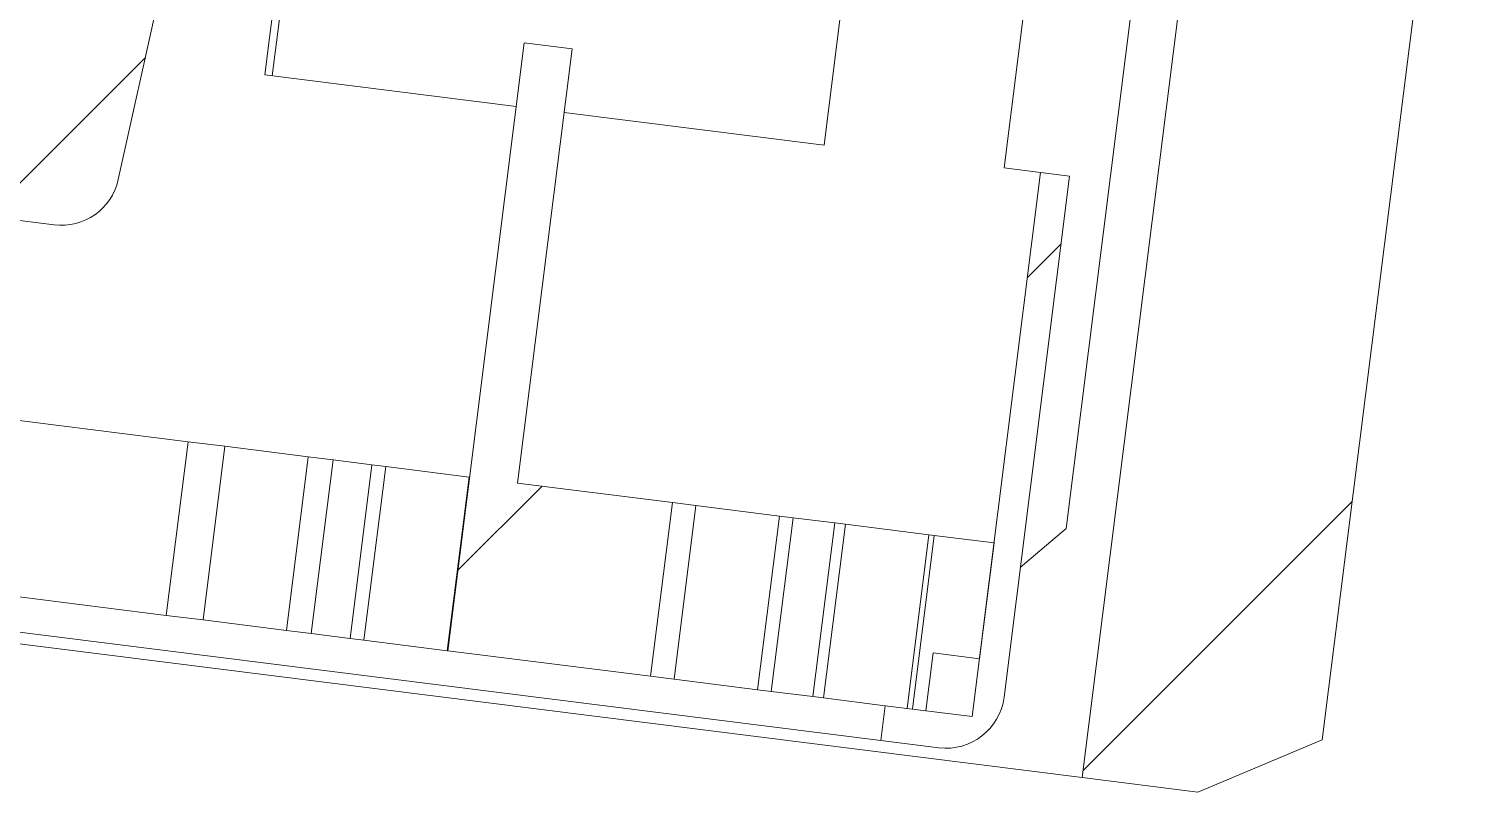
# Model space of a CAD drawing. Extents: x 14808 to 20058, y -13198 to -11680.
# Drawn here: x 18849.57 to 18855.76, y -12648.06 to -12644.79 of the extents above; entities that cross this region are included whole.
import ezdxf

# ---------------------------------------------------------------- set-up
doc = ezdxf.new("R2010")
doc.units = 0
doc.header["$LTSCALE"] = 7
doc.header["$MEASUREMENT"] = 0
doc.layers.get('0').update_dxf_attribs({"color": 2, "linetype": 'CONTINUOUS'})
pattern_1 = [(45, (42.8808, 0), (-1.76776695, 1.76776695), [])]

msp = doc.modelspace()

# ---------------------------------------------------------------- hatches: boundary and pattern name
at = {"linetype": 'Continuous', "lineweight": 0}
h = msp.add_hatch(dxfattribs=at)
h.set_pattern_fill('ANSI31', color=2, scale=20, style=0)
h.set_pattern_definition(pattern_1)
edge = h.paths.add_edge_path(flags=0)
edge.add_line((18849.0166, -12645.5512), (18849.6811, -12645.6347))
edge.add_arc((18849.7122, -12645.3867), 0.25, 262.83493, 347.4791)
edge.add_line((18849.9563, -12645.4409), (18850.3424, -12643.7021))
edge.add_line((18850.3424, -12643.7021), (18851.7067, -12643.8736))
edge.add_line((18851.7067, -12643.8736), (18851.6132, -12644.6178))
edge.add_line((18851.6132, -12644.6178), (18852.5155, -12644.7312))
edge.add_arc((18852.5779, -12644.2351), 0.5, 262.83493, 348.74931)
edge.add_line((18853.0682, -12644.3327), (18853.3197, -12643.0685))
edge.add_line((18853.3197, -12643.0685), (18854.0639, -12643.1621))
edge.add_line((18854.0639, -12643.1621), (18854.1886, -12642.1699))
edge.add_line((18854.1886, -12642.1699), (18853.8785, -12642.1309))
edge.add_line((18853.8785, -12642.1309), (18853.8318, -12642.503))
edge.add_line((18853.8318, -12642.503), (18853.8938, -12642.5108))
edge.add_line((18853.8938, -12642.5108), (18853.847, -12642.8828))
edge.add_line((18853.847, -12642.8828), (18852.9083, -12642.7648))
edge.add_line((18852.9083, -12642.7648), (18852.7773, -12643.8066))
edge.add_line((18852.7773, -12643.8066), (18852.1037, -12643.722))
edge.add_line((18852.1037, -12643.722), (18852.1567, -12643.3003))
edge.add_line((18852.1567, -12643.3003), (18848.1619, -12642.7981))
edge.add_line((18848.1619, -12642.7981), (18848.2398, -12642.178))
edge.add_line((18848.2398, -12642.178), (18847.2737, -12642.0565))
edge.add_line((18847.2737, -12642.0565), (18847.1428, -12643.0983))
edge.add_line((18847.1428, -12643.0983), (18846.4691, -12643.0136))
edge.add_line((18846.4691, -12643.0136), (18846.6001, -12641.9718))
edge.add_line((18846.6001, -12641.9718), (18845.6614, -12641.8538))
edge.add_line((18845.6614, -12641.8538), (18845.7082, -12641.4818))
edge.add_line((18845.7082, -12641.4818), (18845.7702, -12641.4896))
edge.add_line((18845.7702, -12641.4896), (18845.817, -12641.1175))
edge.add_line((18845.817, -12641.1175), (18845.5069, -12641.0785))
edge.add_line((18845.5069, -12641.0785), (18845.3822, -12642.0707))
edge.add_line((18845.3822, -12642.0707), (18846.1263, -12642.1642))
edge.add_line((18846.1263, -12642.1642), (18846.0571, -12643.4513))
edge.add_arc((18846.5564, -12643.4781), 0.5, 176.92054, 262.83493)
edge.add_line((18846.494, -12643.9742), (18847.3963, -12644.0877))
edge.add_line((18847.3963, -12644.0877), (18847.4899, -12643.3435))
edge.add_line((18847.4899, -12643.3435), (18848.8542, -12643.515))
edge.add_line((18848.8542, -12643.515), (18848.7979, -12645.2952))
edge.add_arc((18849.0478, -12645.3031), 0.25, 178.19075, 262.83493)
h = msp.add_hatch(dxfattribs=at)
h.set_pattern_fill('ANSI31', color=2, scale=20, style=0)
h.set_pattern_definition(pattern_1)
h.paths.add_polyline_path([(18855.544, -12642.0379), (18855.4662, -12642.0281), (18855.5161, -12641.6313), (18855.1441, -12641.5845), (18855.0193, -12642.5767), (18854.7713, -12642.5455), (18854.0853, -12648.0025), (18854.5814, -12648.0649), (18855.1135, -12647.8408), (18855.6076, -12643.9105), (18855.2355, -12643.8637), (18855.2979, -12643.3676), (18855.3756, -12643.3774), (18855.6191, -12643.1883), (18855.4423, -12643.0542), (18855.4592, -12642.9198), (18855.7199, -12642.81), (18855.73, -12642.7291), (18855.5047, -12642.5581), (18855.5216, -12642.4237), (18855.7642, -12642.3214)], flags=0)
h = msp.add_hatch(dxfattribs=at)
h.set_pattern_fill('ANSI31', color=2, scale=20, style=0)
h.set_pattern_definition(pattern_1)
h.paths.add_polyline_path([(18851.6666, -12646.741), (18851.9004, -12644.8806), (18851.6955, -12644.8549), (18851.3681, -12647.4594), (18852.2368, -12647.5686), (18852.3304, -12646.8245)], flags=0)
h = msp.add_hatch(dxfattribs=at)
h.set_pattern_fill('ANSI31', scale=0.5, style=0)
h.set_pattern_definition([(45, (19527.8971, -12569.0005), (-1.122532, 1.122532), [])])
edge = h.paths.add_edge_path(flags=0)
edge.add_line((18853.7506, -12647.6581), (18854.0313, -12645.4257))
edge.add_line((18854.0313, -12645.4257), (18853.9072, -12645.4101))
edge.add_line((18853.9072, -12645.4101), (18853.6141, -12647.7417))
edge.add_line((18853.6141, -12647.7417), (18853.2421, -12647.695))
edge.add_line((18853.2421, -12647.695), (18853.2233, -12647.8438))
edge.add_line((18853.2233, -12647.8438), (18853.4714, -12647.875))
edge.add_arc((18853.5026, -12647.6269), 0.25, 262.83493, 352.83493)
h = msp.add_hatch(dxfattribs=at)
h.set_pattern_fill('ANSI31', color=2, scale=20, style=0)
h.set_pattern_definition(pattern_1)
h.paths.add_polyline_path([(18848.1367, -12647.0532), (18850.1619, -12647.3078), (18850.2554, -12646.5636), (18848.2302, -12646.309)], flags=0)

# ---------------------------------------------------------------- linework, layer by layer
at = {"color": 7, "linetype": 'Continuous', "lineweight": 15}
for p, q in [((18854.0853, -12648.0025), (18854.7713, -12642.5455)), ((18850.3424, -12643.7021), (18849.9563, -12645.4409)), ((18855.1135, -12647.8408), (18855.6076, -12643.9105)), ((18854.3283, -12644.4552), (18854.0165, -12646.9356)), ((18850.5844, -12644.9924), (18850.6467, -12644.4963)), ((18850.6785, -12644.5003), (18850.6161, -12644.9964)), ((18853.0731, -12644.5493), (18852.9796, -12645.2935)), ((18853.845, -12644.6464), (18853.7514, -12645.3905)), ((18851.3681, -12647.4594), (18851.6955, -12644.8549)), ((18851.6955, -12644.8549), (18851.9004, -12644.8806)), ((18851.9004, -12644.8806), (18851.6666, -12646.741)), ((18851.6612, -12645.1277), (18850.5844, -12644.9924)), ((18852.9796, -12645.2935), (18851.8661, -12645.1535)), ((18853.9072, -12645.4101), (18853.6141, -12647.7417)), ((18853.9072, -12645.4101), (18853.7514, -12645.3905)), ((18854.0313, -12645.4257), (18853.9072, -12645.4101)), ((18853.7506, -12647.6581), (18854.0313, -12645.4257)), ((18849.0166, -12645.5512), (18849.6811, -12645.6347)), ((18848.2302, -12646.309), (18850.2554, -12646.5636)), ((18850.1619, -12647.3078), (18850.2554, -12646.5636)), ((18850.4129, -12646.5834), (18850.2554, -12646.5636)), ((18850.4129, -12646.5834), (18850.3193, -12647.3275)), ((18850.7702, -12646.6283), (18850.4129, -12646.5834)), ((18850.7702, -12646.6283), (18850.6767, -12647.3725)), ((18850.8766, -12646.6417), (18850.7702, -12646.6283)), ((18850.8766, -12646.6417), (18850.783, -12647.3858)), ((18850.8766, -12646.6417), (18851.0427, -12646.6626)), ((18851.0427, -12646.6626), (18850.9492, -12647.4067)), ((18851.1017, -12646.67), (18851.0081, -12647.4141)), ((18851.1017, -12646.67), (18851.0427, -12646.6626)), ((18851.459, -12646.7149), (18851.1017, -12646.67)), ((18851.459, -12646.7149), (18851.3655, -12647.4591)), ((18851.4616, -12646.7152), (18851.459, -12646.7149)), ((18844.1634, -12646.7553), (18854.0853, -12648.0025)), ((18851.6666, -12646.741), (18852.3304, -12646.8245)), ((18853.2233, -12647.8438), (18845.0378, -12646.8148)), ((18852.2368, -12647.5686), (18852.3304, -12646.8245)), ((18852.3304, -12646.8245), (18852.4309, -12646.8371)), ((18852.4309, -12646.8371), (18852.3374, -12647.5812)), ((18852.4309, -12646.8371), (18852.7882, -12646.882)), ((18852.7882, -12646.882), (18852.6947, -12647.6262)), ((18852.8466, -12646.8893), (18852.753, -12647.6335)), ((18852.7882, -12646.882), (18852.8466, -12646.8893)), ((18852.8466, -12646.8893), (18853.0252, -12646.9118)), ((18852.9317, -12647.6559), (18853.0252, -12646.9118)), ((18853.0713, -12646.9176), (18852.9778, -12647.6617)), ((18853.0252, -12646.9118), (18853.0713, -12646.9176)), ((18853.0713, -12646.9176), (18853.4286, -12646.9625)), ((18853.4286, -12646.9625), (18853.3351, -12647.7067)), ((18853.4519, -12646.9654), (18853.3583, -12647.7096)), ((18853.4286, -12646.9625), (18853.4519, -12646.9654)), ((18853.4519, -12646.9654), (18853.7077, -12646.9976)), ((18853.8204, -12647.1031), (18854.0165, -12646.9356)), ((18853.6453, -12647.4937), (18853.7077, -12646.9976)), ((18848.1367, -12647.0532), (18850.1619, -12647.3078)), ((18850.3193, -12647.3275), (18850.1619, -12647.3078)), ((18850.6767, -12647.3725), (18850.3193, -12647.3275)), ((18850.783, -12647.3858), (18850.6767, -12647.3725)), ((18850.783, -12647.3858), (18850.9492, -12647.4067)), ((18851.0081, -12647.4141), (18850.9492, -12647.4067)), ((18851.3655, -12647.4591), (18851.0081, -12647.4141)), ((18851.3681, -12647.4594), (18851.3655, -12647.4591)), ((18851.3681, -12647.4594), (18852.2368, -12647.5686)), ((18853.4469, -12647.4687), (18853.4157, -12647.7168)), ((18853.4469, -12647.4687), (18853.6453, -12647.4937)), ((18852.2368, -12647.5686), (18852.3374, -12647.5812)), ((18852.3374, -12647.5812), (18852.6947, -12647.6262)), ((18852.6947, -12647.6262), (18852.753, -12647.6335)), ((18852.753, -12647.6335), (18852.9317, -12647.6559)), ((18852.9317, -12647.6559), (18852.9778, -12647.6617)), ((18852.9778, -12647.6617), (18853.2417, -12647.6949)), ((18853.2233, -12647.8438), (18853.2421, -12647.695)), ((18853.2421, -12647.695), (18853.2417, -12647.6949)), ((18853.6141, -12647.7417), (18853.2421, -12647.695)), ((18853.3583, -12647.7096), (18853.4157, -12647.7168)), ((18853.4714, -12647.875), (18853.2233, -12647.8438)), ((18854.5814, -12648.0649), (18855.1135, -12647.8408)), ((18854.0853, -12648.0025), (18854.5814, -12648.0649))]:
    msp.add_line(p, q, dxfattribs=at)
for centre, end in [((18849.7122, -12645.3867), 347.4791), ((18853.5026, -12647.6269), 352.83493)]:
    msp.add_arc(centre, 0.25, 262.83493, end, dxfattribs=at)

doc.saveas('drawing.dxf')
